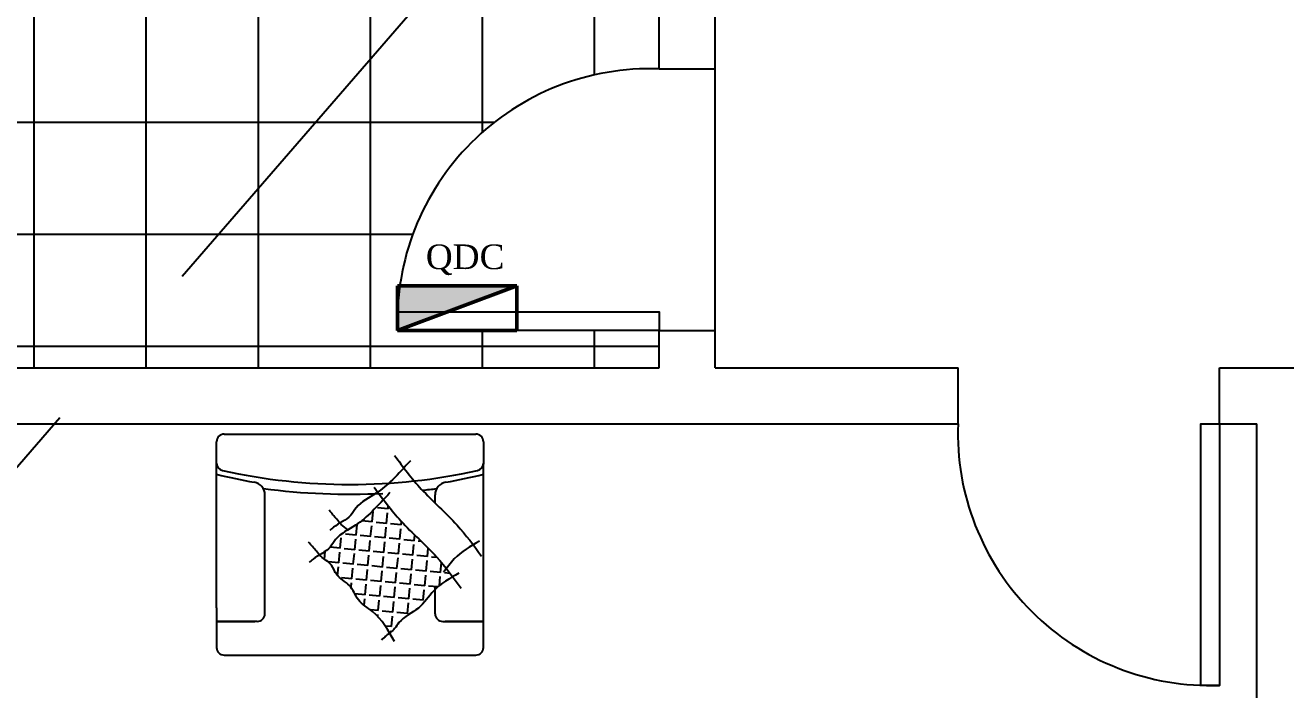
# Model space of a CAD drawing. Extents: x -109 to 1815, y -14679 to 345.
# Drawn here: x 40.776 to 44.15, y 0.88 to 2.659 of the extents above; entities that cross this region are included whole.
import ezdxf

# ---------------------------------------------------------------- set-up
doc = ezdxf.new("R2010")
doc.units = 0
doc.header["$MEASUREMENT"] = 0
doc.linetypes.add('HIDDEN', pattern=[0.375, 0.25, -0.125])
doc.layers.get('0').update_dxf_attribs({"linetype": 'CONTINUOUS'})
for name, color, linetype in [('corte-esq-ext', 1, 'CONTINUOUS'), ('CP-CAR', 7, 'CONTINUOUS'), ('PAREDE', 6, 'CONTINUOUS'), ('PORTA', 3, 'CONTINUOUS'), ('PROJCASA', 3, 'HIDDEN'), ('TEXTO', 1, 'CONTINUOUS')]:
    doc.layers.add(name, color=color, linetype=linetype)
doc.layers.add('QDC', color=1, linetype='CONTINUOUS', lineweight=50)

# ---------------------------------------------------------------- blocks, each defined once
blk = doc.blocks.new('QDC')
for p, q in [((0.2, 0.15), (-0.2, 0.15)), ((-0.2, 0), (0.2, 0.15)), ((-0.2, 0.15), (-0.2, 0)), ((0.2, 0), (0.2, 0.15)), ((-0.2, 0), (0.2, 0))]:
    blk.add_line(p, q)
blk.add_solid([(-0.2, 0), (0.2, 0), (0.2, 0.15)])

msp = doc.modelspace()

# ---------------------------------------------------------------- hatches: boundary and pattern name
at = {"layer": 'corte-esq-ext'}
h = msp.add_hatch(dxfattribs=at)
h.set_pattern_fill('_USER,_O', color=256, scale=0.3, double=1, pattern_type=0)
h.set_pattern_definition([(0, (0, 0), (0, 0.3), []), (90, (0, 0), (-0.3, 2e-17), [])])
h.paths.add_polyline_path([(41.8508, 2.7423), (41.6577, 2.9233), (40.3595, 2.8637), (40.3731, 1.7423), (40.9844, 1.7423)])
h.paths.add_polyline_path([(42.4727, 2.5423), (42.4727, 2.7423), (41.8507, 2.7423), (40.9844, 1.7423), (42.4727, 1.7423), (42.4727, 1.8423), (41.7727, 1.8423, -0.43607)])
h.paths.add_polyline_path([(42.4727, 2.9607), (41.6577, 2.9233), (41.8508, 2.7423), (42.4727, 2.7423)])
at = {"layer": 'TEXTO'}
h = msp.add_hatch(dxfattribs=at)
h.set_pattern_fill('ANGLE', color=256, scale=0.0056, angle=84.5399, style=0)
h.set_pattern_definition([(84.539914, (117.86321, 33.462074), (-0.03893852, 0.003721977), [0.028448, -0.010668]), (174.539914, (117.86321, 33.462074), (-0.003721977, -0.03893852), [0.028448, -0.010668])])
edge = h.paths.add_edge_path()
edge.add_spline(control_points=[(41.7518, 1.0322), (41.7565, 1.0358), (41.7661, 1.0439), (41.7832, 1.0745), (41.8327, 1.0933), (41.8616, 1.1404), (41.886, 1.1605), (41.8951, 1.1671)], knot_values=[6.085426, 6.085426, 6.085426, 6.085426, 8.299996, 10.783373, 18.908118, 26.65072, 30.851271, 30.851271, 30.851271, 30.851271], degree=3, periodic=0)
edge.add_spline(control_points=[(41.8951, 1.1671), (41.9032, 1.1728), (41.9116, 1.1781), (41.9203, 1.1833)], knot_values=[2.368889, 2.368889, 2.368889, 2.368889, 6.085426, 6.085426, 6.085426, 6.085426], degree=3, periodic=0)
edge.add_spline(control_points=[(41.9203, 1.1833), (41.9147, 1.1907), (41.909, 1.198), (41.9032, 1.2052)], knot_values=[36.419604, 36.419604, 36.419604, 36.419604, 39.900755, 39.900755, 39.900755, 39.900755], degree=3, periodic=0)
edge.add_spline(control_points=[(41.9032, 1.2052), (41.8948, 1.2158), (41.857, 1.2607), (41.7934, 1.3153), (41.7497, 1.3697), (41.7348, 1.3892)], knot_values=[5.210065, 5.210065, 5.210065, 5.210065, 10.261947, 27.240457, 36.419604, 36.419604, 36.419604, 36.419604], degree=3, periodic=0)
edge.add_spline(control_points=[(41.7348, 1.3892), (41.7249, 1.3784), (41.7017, 1.3541), (41.6707, 1.3266), (41.6469, 1.313), (41.6401, 1.3089)], knot_values=[3.221983, 3.221983, 3.221983, 3.221983, 8.715477, 15.826345, 18.758194, 18.758194, 18.758194, 18.758194], degree=3, periodic=0)
edge.add_spline(control_points=[(41.6401, 1.3089), (41.6277, 1.3014), (41.6088, 1.289), (41.592, 1.2577), (41.5742, 1.2476), (41.5637, 1.2415)], knot_values=[18.758194, 18.758194, 18.758194, 18.758194, 24.10396, 27.173592, 31.658377, 31.658377, 31.658377, 31.658377], degree=3, periodic=0)
edge.add_spline(control_points=[(41.5637, 1.2415), (41.5649, 1.2402), (41.5746, 1.2301), (41.5975, 1.219), (41.6086, 1.1808), (41.6493, 1.164), (41.6641, 1.1161), (41.7157, 1.0876), (41.7391, 1.0537), (41.7518, 1.0322)], knot_values=[3.207901, 3.207901, 3.207901, 3.207901, 3.858919, 8.469464, 12.098678, 17.715719, 23.332774, 29.534472, 38.751477, 38.751477, 38.751477, 38.751477], degree=3, periodic=0)

# ---------------------------------------------------------------- linework, layer by layer
at = {"layer": 'CP-CAR'}
msp.add_line((42.6227, 1.8423), (42.6227, 2.5423), dxfattribs=at)
at = {"layer": 'PAREDE'}
for p, q in [((42.4727, 2.5423), (42.4727, 3.5164)), ((42.6227, 2.5423), (42.6227, 2.7423)), ((42.4727, 2.5423), (42.6227, 2.5423)), ((42.4727, 1.7423), (42.4727, 1.8423)), ((42.4727, 1.8423), (42.6227, 1.8423)), ((42.6227, 1.7423), (42.6227, 1.8423)), ((39.1227, 1.7423), (42.4727, 1.7423)), ((42.6227, 1.7423), (43.2727, 1.7423)), ((43.2727, 1.5923), (43.2727, 1.7423)), ((43.9727, 1.5923), (43.9727, 1.7423)), ((43.9727, 1.7423), (44.3227, 1.7423)), ((40.0727, 1.5923), (43.2727, 1.5923)), ((43.9727, 1.5923), (44.0727, 1.5923)), ((43.9727, 1.5923), (44.0727, 1.5923)), ((44.0727, -2.3077), (44.0727, 1.5923))]:
    msp.add_line(p, q, dxfattribs=at)
at = {"layer": 'PORTA', "color": 3}
for points in [[(42.4727, 1.8423), (41.7727, 1.8423), (41.7727, 1.8923), (42.4727, 1.8923)], [(43.9727, 1.5923), (43.9727, 0.8923), (43.9227, 0.8923), (43.9227, 1.5923)]]:
    msp.add_lwpolyline(points, close=True, dxfattribs=at)
at = {"layer": 'PORTA', "color": 1}
for centre, start, end in [((42.4477, 1.8673), 87.8789, 182.1211), ((43.9477, 1.5673), 177.8789, 272.1211)]:
    msp.add_arc(centre, 0.6755, start, end, dxfattribs=at)
at = {"layer": 'PROJCASA', "ltscale": 4}
msp.add_line((41.8508, 2.7423), (36.8262, -3.0577), dxfattribs=at)
at = {"layer": 'TEXTO'}
for p, q in [((41.3088, 1.5649), (41.982, 1.5649)), ((41.2884, 1.4846), (41.2884, 1.5445)), ((42.0024, 1.5445), (42.0024, 1.4846)), ((41.2884, 1.0999), (41.2884, 1.487)), ((41.2884, 1.487), (41.2884, 1.4846)), ((42.0024, 0.9937), (42.0024, 1.487)), ((42.0024, 1.487), (42.0024, 1.4846)), ((41.4176, 1.0838), (41.4176, 1.4025)), ((41.8732, 1.3801), (41.8732, 1.4025)), ((41.8732, 1.0838), (41.8732, 1.1563)), ((41.2884, 1.0999), (41.2884, 0.9937)), ((41.2884, 1.0634), (41.3904, 1.0634)), ((41.3972, 1.0634), (41.2884, 1.0634)), ((41.8936, 1.0634), (42.0024, 1.0634)), ((42.0024, 1.0634), (41.9004, 1.0634)), ((41.3088, 0.9733), (41.982, 0.9733))]:
    msp.add_line(p, q, dxfattribs=at)
for centre, radius, start, end in [((41.3088, 1.5445), 0.0204, 90, 180), ((41.982, 1.5445), 0.0204, 360, 90), ((41.3088, 1.487), 0.0204, 180, 257.6576), ((41.982, 1.487), 0.0204, 282.3424, 360), ((41.6114, 2.7265), 1.3094, 255.7192, 260.2373), ((41.6454, 3.0253), 1.5951, 257.6576, 282.3424), ((41.6794, 2.7265), 1.3094, 279.7627, 284.2808), ((41.3836, 1.4025), 0.034, 360, 80.2373), ((41.6454, 3.1987), 1.7947, 262.5701, 272.7923), ((41.6454, 3.1987), 1.7947, 276.2016, 277.4299), ((41.9072, 1.4025), 0.034, 99.7627, 180), ((41.3972, 1.0838), 0.0204, 270, 360), ((41.8936, 1.0838), 0.0204, 180, 270), ((41.3088, 0.9937), 0.0204, 180, 270), ((41.982, 0.9937), 0.0204, 270, 360)]:
    msp.add_arc(centre, radius, start, end, dxfattribs=at)
for points in [[(41.807, 1.4934), (41.759, 1.4428), (41.7152, 1.4065), (41.6616, 1.3676), (41.6472, 1.3477), (41.6014, 1.3156), (41.591, 1.3066)], [(41.7645, 1.5078), (41.8363, 1.4178), (41.9318, 1.3212), (41.9976, 1.2381)], [(41.7098, 1.4226), (41.7815, 1.3326), (41.8771, 1.236), (41.9429, 1.1529)], [(41.7523, 1.4082), (41.7043, 1.3576), (41.6605, 1.3213), (41.6069, 1.2824), (41.5925, 1.2625), (41.5466, 1.2304), (41.5363, 1.2214)], [(41.7647, 1.0094), (41.706, 1.0896), (41.6679, 1.1214), (41.644, 1.1595), (41.6098, 1.1886), (41.5955, 1.2139), (41.5673, 1.2377), (41.5554, 1.2515), (41.5346, 1.2756)], [(41.9369, 1.1929), (41.8697, 1.1454), (41.8285, 1.0992), (41.7765, 1.0602), (41.7648, 1.0441), (41.7424, 1.0248), (41.7356, 1.0188), (41.7295, 1.0136)]]:
    msp.add_spline(points, degree=3, dxfattribs=at)
for points, knots in [([(41.6401, 1.3089), (41.6341, 1.3136), (41.6222, 1.3211), (41.6075, 1.3405), (41.5964, 1.3529), (41.5893, 1.3608)], [44.090339, 44.090339, 44.090339, 44.090339, 47.625574, 50.472699, 55.455142, 55.455142, 55.455142, 55.455142]), ([(41.9916, 1.2781), (41.9675, 1.2642), (41.93, 1.2427), (41.9053, 1.2071), (41.8951, 1.1959)], [0, 0, 0, 0, 12.857473, 19.943392, 19.943392, 19.943392, 19.943392])]:
    msp.add_open_spline(points, degree=3, knots=knots, dxfattribs=at)

# ---------------------------------------------------------------- block references
at = {"layer": 'QDC', "color": 7, "xscale": 0.7972973406943821, "yscale": 0.7972973406943821, "zscale": 0.7972973406943821, "rotation": 180}
msp.add_blockref('QDC', (41.9322, 1.9619), dxfattribs=at)

# ---------------------------------------------------------------- texts
at = {"layer": 'QDC', "color": 7, "insert": (41.8483, 2.0725), "char_height": 0.065965, "width": 0.251163, "attachment_point": 1}
msp.add_mtext('{\\fTimes New Roman|b0|i0|c0|p18;QDC }', dxfattribs=at)

doc.saveas('drawing.dxf')
